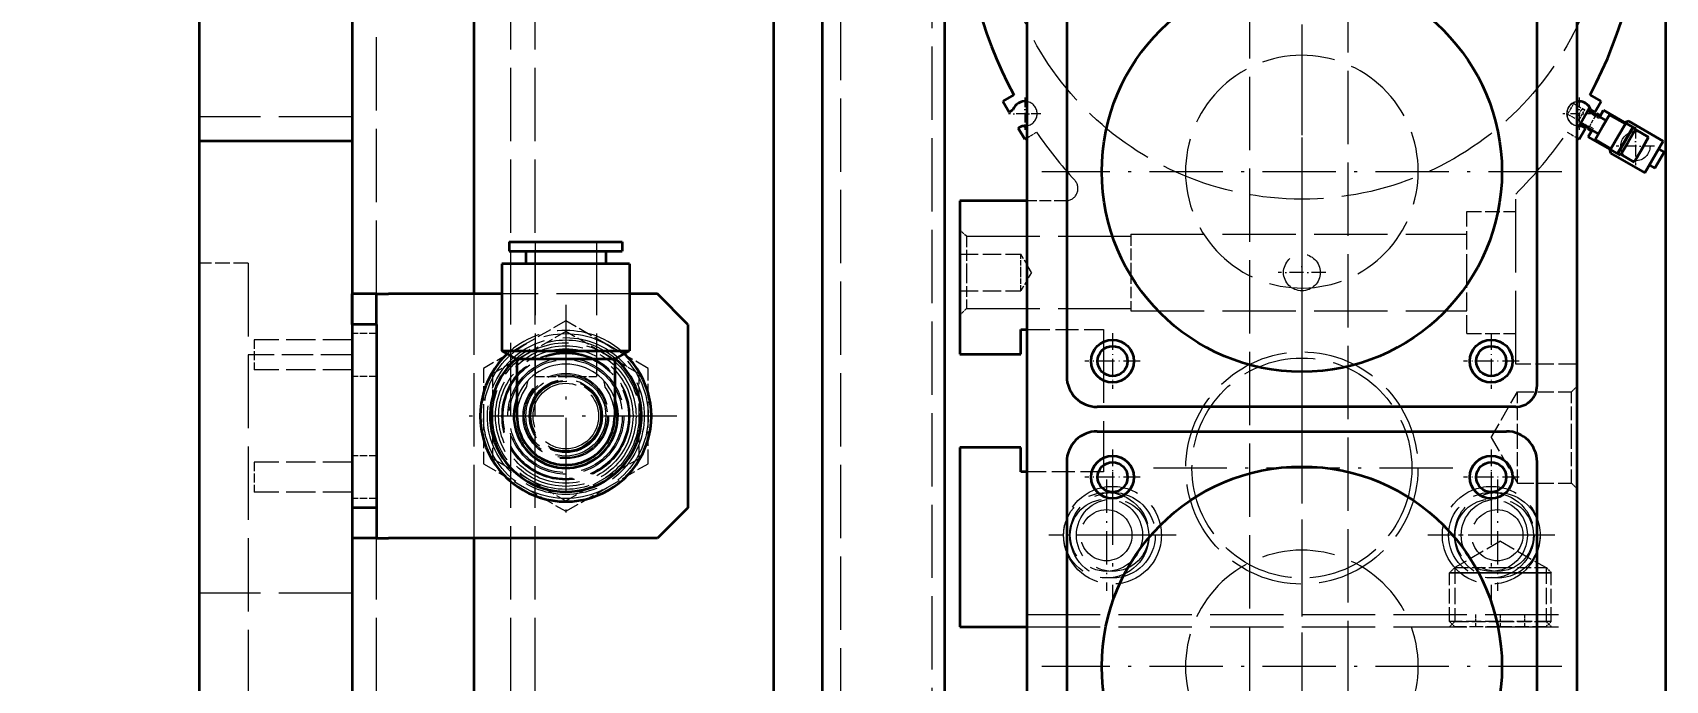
# Model space of a CAD drawing. Extents: x 0 to 18500, y -51 to 3802.
# Drawn here: x 1133.3 to 1400.6, y 2867.2 to 2973.2 of the extents above; entities that cross this region are included whole.
import ezdxf

# ---------------------------------------------------------------- set-up
doc = ezdxf.new("R2010")
doc.units = 0
doc.header["$MEASUREMENT"] = 0
for name, pattern in [('CENTER-HOKUTO', [23, 20, -1, 1, -1]), ('DASHDOT', [18.5, 12, -3, 0.5, -3]), ('DASHED', [15, 12, -3]), ('HIDDEN-HOKUTO', [3.8, 2.5, -1.3])]:
    doc.linetypes.add(name, pattern=pattern)
doc.layers.get('0').update_dxf_attribs({"linetype": 'CONTINUOUS'})
doc.layers.get('DEFPOINTS').update_dxf_attribs({"linetype": 'CONTINUOUS'})
for name, color, linetype in [('AM_7', 2, 'CENTER-HOKUTO'), ('AM_HID', 1, 'HIDDEN-HOKUTO'), ('WORD_DIM', 253, 'CONTINUOUS')]:
    doc.layers.add(name, color=color, linetype=linetype)
doc.styles.get("Standard").update_dxf_attribs({"font": 'romans.shx', "bigfont": 'bigfont.shx'})
doc.dimstyles.new('1-8', dxfattribs={"dimscale": 8, "dimtxt": 3.5, "dimasz": 3, "dimexe": 1, "dimexo": 0, "dimgap": 1, "dimtad": 3, "dimdsep": 46, "dimtxsty": 'Standard', "dimblk1": 'OPEN', "dimblk2": 'OPEN', "dimsah": 1, "dimcen": 0, "dimclrd": 256, "dimclre": 256, "dimclrt": 3, "dimadec": 0, "dimazin": 0, "dimtfac": 1, "dimtmove": 0, "dimatfit": 3, "dimldrblk": 'OPEN', "dimfxl": 0, "dimtolj": 1, "dimtzin": 0, "dimarcsym": 0})

# ---------------------------------------------------------------- blocks, each defined once
blk = doc.blocks.new('_OPEN')
at = {"color": 0}
for p, q in [((-1, 0.167), (0, 0)), ((-1, -0.167), (0, 0)), ((0, 0), (-1, 0))]:
    blk.add_line(p, q, dxfattribs=at)
blk = doc.blocks.new('*D1560')
at = {"layer": 'DEFPOINTS', "color": 0, "linetype": 'Continuous'}
for p in [(1359.89, 3445), (800.9, 2345.46), (1236.62, 2345.46)]:
    blk.add_point(p, dxfattribs=at)
at = {"layer": 'WORD_DIM', "linetype": 'Continuous', "lineweight": -2}
for p, q in [((1359.89, 3445), (792.9, 3445)), ((800.9, 3421), (800.9, 2369.46)), ((1236.62, 2345.46), (792.9, 2345.46))]:
    blk.add_line(p, q, dxfattribs=at)
at = {"layer": 'WORD_DIM', "linetype": 'Continuous', "lineweight": -2, "xscale": 24, "yscale": 24, "zscale": 24}
for p, rotation in [((800.9, 3445), 90), ((800.9, 2345.46), 270)]:
    blk.add_blockref('_OPEN', p, dxfattribs=dict(at, rotation=rotation))
at = {"layer": 'WORD_DIM', "color": 3, "linetype": 'Continuous', "insert": (778.9, 2895.23), "char_height": 28, "attachment_point": 5, "rotation": 90}
blk.add_mtext('\\A1;1100', dxfattribs=at)

msp = doc.modelspace()

# ---------------------------------------------------------------- linework, layer by layer
at = {"color": 7, "lineweight": 35}
for p, q in [((1185.62513, 3245.49179), (1185.62476, 2930.49191)), ((1205.62476, 2930.49179), (1205.62513, 3245.49167)), ((1282.625, 3165.49167), (1282.62427, 2583.49167)), ((1254.62488, 3150.49167), (1254.6239, 2397.99423)), ((1262.6239, 2397.99423), (1262.62488, 3150.49167)), ((1296.12439, 2595.99167), (1296.125, 3142.99167)), ((1386.125, 3142.99155), (1386.12439, 2595.99155)), ((1400.62549, 3111.99142), (1400.62488, 2628.99142)), ((1160.62451, 3035.49179), (1160.62415, 2955.49179)), ((1185.62451, 3035.49179), (1185.62415, 2955.49179)), ((1302.62488, 2983.99155), (1302.62476, 2916.99155)), ((1379.62476, 2915.49155), (1379.62488, 2983.99155)), ((1160.62415, 2955.49179), (1160.62403, 2785.49179)), ((1185.62415, 2955.49179), (1160.62415, 2955.49179)), ((1185.62415, 2955.49179), (1185.62403, 2785.49179)), ((1285.125, 2945.74167), (1285.125, 2920.64157)), ((1185.62427, 2925.49179), (1185.62427, 2895.49179)), ((1189.62427, 2925.49179), (1189.62427, 2895.49179)), ((1240.62439, 2925.49167), (1240.62439, 2895.49167)), ((1376.12476, 2911.99155), (1307.62476, 2911.99155)), ((1307.62476, 2907.99155), (1374.62476, 2907.99155)), ((1285.125, 2905.34164), (1285.12488, 2875.99167)), ((1302.62476, 2902.99155), (1302.62464, 2835.99155)), ((1379.62464, 2834.49155), (1379.62476, 2902.99155)), ((1185.62464, 2890.49191), (1185.62403, 2380.49173)), ((1235.62427, 2890.49167), (1191.62427, 2890.49179)), ((1205.62464, 2845.49167), (1205.62464, 2890.49179))]:
    msp.add_line(p, q, dxfattribs=at)
at = {"color": 7, "lineweight": 35, "ltscale": 0.052048}
for p, q in [((1293.94568, 2963.09262), (1292.1427, 2962.05161)), ((1390.10742, 2962.05148), (1388.30445, 2963.0925))]:
    msp.add_line(p, q, dxfattribs=at)
at = {"color": 7, "lineweight": 35, "ltscale": 0.052498}
for p, q in [((1292.1427, 2962.05161), (1293.19263, 2960.233)), ((1389.0575, 2960.23288), (1390.10742, 2962.05148))]:
    msp.add_line(p, q, dxfattribs=at)
at = {"color": 7, "lineweight": 35, "ltscale": 0.018295}
for p, q in [((1293.19263, 2960.233), (1293.82642, 2960.59885)), ((1388.42371, 2960.59872), (1389.0575, 2960.23288))]:
    msp.add_line(p, q, dxfattribs=at)
at = {"color": 7, "lineweight": 35, "ltscale": 0.086603}
msp.add_line((1386.49512, 2957.98154), (1388.22718, 2960.98154), dxfattribs=at)
at = {"color": 7, "lineweight": 35, "ltscale": 0.037501}
msp.add_line((1389.28516, 2959.81406), (1387.98609, 2960.56406), dxfattribs=at)
at = {"color": 7, "lineweight": 35, "ltscale": 0.085}
for p, q in [((1390.93054, 2958.86398), (1387.98609, 2960.56406)), ((1389.68054, 2956.69894), (1386.73609, 2958.39902))]:
    msp.add_line(p, q, dxfattribs=at)
at = {"color": 7, "lineweight": 35, "ltscale": 0.005}
msp.add_line((1389.38513, 2959.98727), (1389.28516, 2959.81406), dxfattribs=at)
at = {"color": 7, "lineweight": 35, "ltscale": 0.017501}
for p, q in [((1389.38513, 2959.98727), (1389.99134, 2959.63718)), ((1387.93518, 2957.4758), (1388.54138, 2957.1257))]:
    msp.add_line(p, q, dxfattribs=at)
at = {"color": 7, "lineweight": 35, "ltscale": 0.031252}
msp.add_line((1389.89136, 2959.46396), (1390.51636, 2960.5466), dxfattribs=at)
at = {"color": 7, "lineweight": 35, "ltscale": 0.058751}
for p, q in [((1390.30554, 2957.78146), (1391.48059, 2959.81662)), ((1391.72864, 2954.24631), (1392.90369, 2956.28146)), ((1395.53919, 2952.04636), (1396.71424, 2954.08151))]:
    msp.add_line(p, q, dxfattribs=at)
at = {"color": 7, "lineweight": 35, "ltscale": 0.137502}
msp.add_line((1395.27954, 2957.79648), (1390.51636, 2960.5466), dxfattribs=at)
at = {"color": 7, "lineweight": 35, "ltscale": 0.074999}
for p, q in [((1394.07862, 2958.31662), (1391.48059, 2959.81662)), ((1391.72864, 2954.24631), (1389.13062, 2955.74631)), ((1398.90869, 2951.08249), (1400.40869, 2953.68051))]:
    msp.add_line(p, q, dxfattribs=at)
at = {"color": 7, "lineweight": 35, "ltscale": 0.018359}
for p, q in [((1295.32862, 2958.00204), (1294.69263, 2957.63486)), ((1387.5575, 2957.63474), (1386.92151, 2958.00192))]:
    msp.add_line(p, q, dxfattribs=at)
at = {"color": 7, "lineweight": 35, "ltscale": 0.0525}
for p, q in [((1294.69263, 2957.63486), (1295.74268, 2955.81625)), ((1386.50745, 2955.81613), (1387.5575, 2957.63474))]:
    msp.add_line(p, q, dxfattribs=at)
at = {"color": 7, "lineweight": 35, "ltscale": 0.037502}
msp.add_line((1388.03516, 2957.6489), (1386.73609, 2958.39902), dxfattribs=at)
at = {"color": 7, "lineweight": 35, "ltscale": 0.004997}
msp.add_line((1388.03516, 2957.6489), (1387.93518, 2957.4758), dxfattribs=at)
at = {"color": 7, "lineweight": 35, "ltscale": 0.03125}
msp.add_line((1388.01636, 2956.2164), (1388.64136, 2957.29892), dxfattribs=at)
at = {"color": 7, "lineweight": 35, "ltscale": 0.137501}
msp.add_line((1392.77954, 2953.4664), (1388.01636, 2956.2164), dxfattribs=at)
at = {"color": 7, "lineweight": 35, "ltscale": 0.058749}
for p, q in [((1389.13062, 2955.74631), (1390.30554, 2957.78146)), ((1394.07862, 2958.31662), (1392.90369, 2956.28146)), ((1396.71424, 2954.08151), (1397.88916, 2956.11667))]:
    msp.add_line(p, q, dxfattribs=at)
at = {"color": 7, "lineweight": 35, "ltscale": 0.124999}
msp.add_line((1392.77954, 2953.4664), (1395.27954, 2957.79648), dxfattribs=at)
at = {"color": 7, "lineweight": 35, "ltscale": 0.017678}
msp.add_line((1394.66346, 2958.72958), (1393.98047, 2958.54648), dxfattribs=at)
at = {"color": 7, "lineweight": 35, "ltscale": 0.062499}
for p, q in [((1394.11609, 2955.58151), (1395.36609, 2957.74655)), ((1397.88916, 2956.11667), (1395.72412, 2957.36667)), ((1395.53919, 2952.04636), (1393.37415, 2953.29636))]:
    msp.add_line(p, q, dxfattribs=at)
at = {"color": 7, "lineweight": 35, "ltscale": 0.062501}
msp.add_line((1395.7992, 2957.49655), (1394.54908, 2955.33151), dxfattribs=at)
at = {"color": 7, "lineweight": 35, "ltscale": 0.002498}
for p, q in [((1394.74109, 2956.66403), (1394.65454, 2956.71396)), ((1393.49109, 2954.49899), (1393.40454, 2954.54892))]:
    msp.add_line(p, q, dxfattribs=at)
at = {"color": 7, "lineweight": 35, "ltscale": 0.1625}
for p, q in [((1400.29261, 2955.47958), (1394.66346, 2958.72958)), ((1391.66346, 2953.53342), (1397.29261, 2950.28342))]:
    msp.add_line(p, q, dxfattribs=at)
at = {"color": 7, "lineweight": 35, "ltscale": 0.012502}
msp.add_line((1395.7992, 2957.49655), (1395.36609, 2957.74655), dxfattribs=at)
at = {"color": 7, "lineweight": 35, "ltscale": 0.011034}
msp.add_line((1295.74268, 2955.81625), (1296.12488, 2956.03696), dxfattribs=at)
at = {"color": 7, "lineweight": 35, "ltscale": 0.011043}
msp.add_line((1386.12488, 2956.03696), (1386.50745, 2955.81613), dxfattribs=at)
at = {"color": 7, "lineweight": 35, "ltscale": 0.017677}
msp.add_line((1391.48047, 2954.2164), (1391.66346, 2953.53342), dxfattribs=at)
at = {"color": 7, "lineweight": 35, "ltscale": 0.062502}
for p, q in [((1392.86609, 2953.41635), (1394.11609, 2955.58151)), ((1393.29908, 2953.16635), (1394.54908, 2955.33151))]:
    msp.add_line(p, q, dxfattribs=at)
at = {"color": 7, "lineweight": 35, "ltscale": 0.15}
msp.add_line((1397.29261, 2950.28342), (1400.29261, 2955.47958), dxfattribs=at)
at = {"color": 7, "lineweight": 35, "ltscale": 0.024999}
msp.add_line((1399.54273, 2954.18051), (1400.40869, 2953.68051), dxfattribs=at)
at = {"color": 7, "lineweight": 35, "ltscale": 0.012499}
msp.add_line((1393.29908, 2953.16635), (1392.86609, 2953.41635), dxfattribs=at)
at = {"color": 7, "lineweight": 35, "ltscale": 0.025001}
msp.add_line((1398.04261, 2951.58249), (1398.90869, 2951.08249), dxfattribs=at)
at = {"color": 7, "lineweight": 35, "ltscale": 0.274994}
msp.add_line((1296.12476, 2945.74155), (1285.125, 2945.74167), dxfattribs=at)
at = {"color": 7, "lineweight": 35, "ltscale": 0.23125}
for p, q in [((1211.37415, 2938.99179), (1220.62415, 2938.99179)), ((1211.37415, 2937.49179), (1220.62415, 2937.49179)), ((1220.62415, 2938.99179), (1229.87415, 2938.99179)), ((1220.62415, 2937.49179), (1229.87415, 2937.49179))]:
    msp.add_line(p, q, dxfattribs=at)
at = {"color": 7, "lineweight": 35, "ltscale": 0.0375}
for p, q in [((1211.37415, 2938.99179), (1211.37415, 2937.49179)), ((1229.87415, 2938.99179), (1229.87415, 2937.49179))]:
    msp.add_line(p, q, dxfattribs=at)
at = {"color": 7, "lineweight": 35, "ltscale": 0.052502}
for p, q in [((1214.07422, 2937.49179), (1214.07422, 2935.39169)), ((1227.1742, 2937.49179), (1227.1742, 2935.39169))]:
    msp.add_line(p, q, dxfattribs=at)
at = {"color": 7, "lineweight": 35, "ltscale": 0.261249}
for p, q in [((1220.62415, 2935.39169), (1210.1742, 2935.39182)), ((1210.1742, 2921.19174), (1220.62415, 2921.19174))]:
    msp.add_line(p, q, dxfattribs=at)
at = {"color": 7, "lineweight": 35, "ltscale": 0.355002}
msp.add_line((1210.1742, 2935.39182), (1210.1742, 2921.19174), dxfattribs=at)
at = {"color": 7, "lineweight": 35, "ltscale": 0.261252}
for p, q in [((1231.07422, 2935.39169), (1220.62415, 2935.39169)), ((1220.62415, 2921.19174), (1231.07422, 2921.19174))]:
    msp.add_line(p, q, dxfattribs=at)
at = {"color": 7, "lineweight": 35, "ltscale": 0.354999}
msp.add_line((1231.07422, 2935.39169), (1231.07422, 2921.19174), dxfattribs=at)
at = {"color": 7, "lineweight": 35, "ltscale": 0.1}
for p, q in [((1189.62427, 2930.49179), (1185.62427, 2930.49179)), ((1189.62427, 2925.49179), (1185.62427, 2925.49179)), ((1295.125, 2920.64157), (1295.125, 2924.64157)), ((1295.125, 2901.34164), (1295.125, 2905.34164)), ((1189.62427, 2895.49179), (1185.62427, 2895.49179)), ((1189.62427, 2890.49179), (1185.62427, 2890.49179))]:
    msp.add_line(p, q, dxfattribs=at)
at = {"color": 7, "lineweight": 35, "ltscale": 0.125}
for p, q in [((1185.62427, 2925.49179), (1185.62427, 2930.49179)), ((1189.62427, 2925.49179), (1189.62427, 2930.49179)), ((1185.62427, 2895.49179), (1185.62427, 2890.49179)), ((1189.62427, 2895.49179), (1189.62427, 2890.49179))]:
    msp.add_line(p, q, dxfattribs=at)
at = {"color": 7, "lineweight": 35, "ltscale": 0.05}
for p, q in [((1189.62439, 2930.49179), (1191.62439, 2930.49179)), ((1189.62427, 2890.49179), (1191.62427, 2890.49179))]:
    msp.add_line(p, q, dxfattribs=at)
at = {"color": 7, "lineweight": 35, "ltscale": 0.463745}
msp.add_line((1210.1742, 2930.49179), (1191.62439, 2930.49179), dxfattribs=at)
at = {"color": 7, "lineweight": 35, "ltscale": 0.113757}
msp.add_line((1235.62439, 2930.49167), (1231.0741, 2930.49167), dxfattribs=at)
at = {"color": 7, "lineweight": 35, "ltscale": 0.176777}
msp.add_line((1240.62439, 2925.49167), (1235.62439, 2930.49167), dxfattribs=at)
at = {"color": 7, "lineweight": 35, "ltscale": 0.024997}
msp.add_line((1295.125, 2924.64157), (1296.12488, 2924.64157), dxfattribs=at)
at = {"color": 7, "lineweight": 35, "ltscale": 0.070668}
msp.add_line((1212.62415, 2919.78171), (1210.1742, 2921.19174), dxfattribs=at)
at = {"color": 7, "lineweight": 35, "ltscale": 0.2}
for p, q in [((1220.62415, 2919.78171), (1212.62415, 2919.78171)), ((1228.62415, 2919.78171), (1220.62415, 2919.78171))]:
    msp.add_line(p, q, dxfattribs=at)
at = {"color": 7, "lineweight": 35, "ltscale": 0.232248}
for p, q in [((1212.62415, 2919.78171), (1212.62415, 2910.49179)), ((1228.62415, 2919.78171), (1228.62415, 2910.49179))]:
    msp.add_line(p, q, dxfattribs=at)
at = {"color": 7, "lineweight": 35, "ltscale": 0.070671}
msp.add_line((1228.62415, 2919.78171), (1231.07422, 2921.19174), dxfattribs=at)
at = {"color": 7, "lineweight": 35, "ltscale": 0.25}
for p, q in [((1285.125, 2920.64157), (1295.125, 2920.64157)), ((1295.125, 2905.34164), (1285.125, 2905.34164))]:
    msp.add_line(p, q, dxfattribs=at)
at = {"color": 7, "lineweight": 35, "ltscale": 0.024991}
msp.add_line((1296.12464, 2901.34164), (1295.125, 2901.34164), dxfattribs=at)
at = {"color": 7, "lineweight": 35, "ltscale": 0.176779}
msp.add_line((1240.62439, 2895.49167), (1235.62427, 2890.49167), dxfattribs=at)
at = {"color": 7, "lineweight": 35, "ltscale": 0.274997}
msp.add_line((1285.12488, 2875.99167), (1296.12476, 2875.99155), dxfattribs=at)
at = {"color": 7, "lineweight": 35}
for centre, radius in [((1341.12476, 2950.49155), 32.75), ((1310.12476, 2919.49155), 3.5), ((1310.12476, 2919.49155), 2.4585), ((1372.12476, 2919.49155), 3.5), ((1372.12476, 2919.49155), 2.4585), ((1310.12476, 2900.49155), 3.5), ((1310.12476, 2900.49155), 2.4585), ((1372.12476, 2900.49155), 3.5), ((1372.12476, 2900.49155), 2.4585), ((1341.12464, 2869.49155), 32.75)]:
    msp.add_circle(centre, radius, dxfattribs=at)
for centre, radius, start, end in [((1354.82508, 2995.99155), 69.2, 151.6132744, 208.3865754), ((1327.42505, 2995.99155), 69.2, 331.6132796, 28.3865787), ((1295.75501, 2959.98166), 2.025, 79.4765661, 162.2529059), ((1386.49512, 2959.98154), 2, 29.9999291, 100.6711212), ((1386.495, 2959.98154), 2.025, 17.7469557, 100.5325708), ((1295.75501, 2959.98166), 2.025, 257.8420559, 280.5191104), ((1386.495, 2959.98154), 2.025, 259.4631056, 282.1578025), ((1386.49512, 2959.98154), 2, 259.33297, 269.9999292), ((1220.62427, 2910.49179), 14, 133.2154358, 46.7849073), ((1220.62427, 2910.49179), 12.4, 130.9603396, 49.0399796), ((1307.62476, 2916.99155), 5, 179.999923, 269.9999292), ((1376.12476, 2915.49155), 3.5, 269.9999292, 359.9999296), ((1220.62415, 2910.49179), 8.5, 160.2503354, 19.7501733), ((1220.62415, 2910.49179), 8, 179.999923, 359.9999296), ((1307.62476, 2902.99155), 5, 89.9999274, 179.999923), ((1374.62476, 2902.99155), 5, 359.9999296, 89.9999274)]:
    msp.add_arc(centre, radius, start, end, dxfattribs=at)
at = {"layer": 'AM_7', "color": 2, "linetype": 'DASHDOT', "lineweight": 13}
for p, q in [((1341.12513, 3060.99155), (1341.12513, 2930.99155)), ((1341.12476, 2993.06662), (1341.12476, 2907.9166)), ((1383.69971, 2950.49155), (1298.54969, 2950.49155)), ((1220.62427, 2928.69174), (1220.62427, 2892.29172)), ((1341.12525, 2926.6915), (1341.12525, 2877.29147)), ((1341.12464, 2912.06662), (1341.12464, 2826.9166)), ((1238.82422, 2910.49179), (1202.42432, 2910.49179)), ((1310.12525, 2901.39157), (1310.12525, 2880.59152)), ((1365.8252, 2901.99155), (1316.42517, 2901.99155)), ((1372.12513, 2901.39145), (1372.12513, 2880.59152)), ((1320.52515, 2890.99155), (1299.72522, 2890.99155)), ((1382.52515, 2890.99155), (1361.72522, 2890.99155)), ((1383.69959, 2869.49155), (1298.54969, 2869.49155))]:
    msp.add_line(p, q, dxfattribs=at)
at = {"layer": 'AM_7', "color": 2, "linetype": 'DASHDOT', "lineweight": 13, "ltscale": 0.131625}
for p, q in [((1295.75501, 2962.61411), (1295.75501, 2957.34909)), ((1386.495, 2962.61398), (1386.495, 2957.34897)), ((1298.38758, 2959.98166), (1293.12256, 2959.98166)), ((1389.12757, 2959.98154), (1383.86255, 2959.98154))]:
    msp.add_line(p, q, dxfattribs=at)
at = {"layer": 'AM_7', "color": 2, "linetype": 'DASHDOT', "lineweight": 13, "ltscale": 0.156}
for p, q in [((1395.71839, 2957.77646), (1395.71839, 2951.53647)), ((1398.83826, 2954.65646), (1392.59827, 2954.65646))]:
    msp.add_line(p, q, dxfattribs=at)
at = {"layer": 'AM_7', "color": 2, "linetype": 'DASHDOT', "lineweight": 13, "ltscale": 0.195001}
for p, q in [((1341.12476, 2937.89157), (1341.12476, 2930.09152)), ((1345.02478, 2933.99155), (1337.22473, 2933.99155))]:
    msp.add_line(p, q, dxfattribs=at)
at = {"layer": 'AM_7', "color": 2, "linetype": 'DASHDOT', "lineweight": 13, "ltscale": 0.227499}
for p, q in [((1310.12476, 2924.0416), (1310.12476, 2914.94162)), ((1372.12476, 2924.04147), (1372.12476, 2914.9415)), ((1314.67469, 2919.49155), (1305.57471, 2919.49155)), ((1376.67469, 2919.49155), (1367.57471, 2919.49155)), ((1310.12476, 2905.0416), (1310.12476, 2895.94162)), ((1372.12476, 2905.04147), (1372.12476, 2895.9415)), ((1314.67469, 2900.49155), (1305.57471, 2900.49155)), ((1376.67469, 2900.49155), (1367.57471, 2900.49155))]:
    msp.add_line(p, q, dxfattribs=at)
at = {"layer": 'AM_7', "color": 2, "linetype": 'DASHDOT', "lineweight": 13, "ltscale": 0.455002}
for p, q in [((1309.12488, 2900.09164), (1309.12488, 2881.89157)), ((1373.12488, 2900.09152), (1373.12488, 2881.89145))]:
    msp.add_line(p, q, dxfattribs=at)
at = {"layer": 'AM_7', "color": 2, "linetype": 'DASHDOT', "lineweight": 13, "ltscale": 0.454999}
for p, q in [((1318.22486, 2890.99155), (1300.02491, 2890.99155)), ((1382.22486, 2890.99155), (1364.02491, 2890.99155))]:
    msp.add_line(p, q, dxfattribs=at)
at = {"layer": 'AM_HID', "color": 1, "linetype": 'DASHED', "lineweight": 13}
for p, q in [((1189.62525, 2930.49203), (1189.62549, 3145.49167)), ((1211.62476, 2595.49167), (1211.62549, 3145.49167)), ((1215.62476, 2595.49167), (1215.62549, 3145.49167)), ((1265.625, 2605.49167), (1265.62561, 3135.49167)), ((1332.62488, 2623.99155), (1332.62549, 3116.99155)), ((1348.62549, 3116.99155), (1348.62488, 2623.99155)), ((1280.62488, 2628.99155), (1280.62549, 3111.99155)), ((1185.62439, 2959.49179), (1160.62439, 2959.49179)), ((1185.62451, 2959.49179), (1160.62451, 2959.49179)), ((1185.62464, 2959.49179), (1160.62464, 2959.49179)), ((1376.125, 2918.99155), (1376.125, 2946.82907)), ((1313.125, 2940.24155), (1368.125, 2940.24155)), ((1313.12513, 2940.24155), (1368.12513, 2940.24155)), ((1215.62415, 2938.99179), (1215.62415, 2916.99179)), ((1225.62415, 2938.99179), (1225.62415, 2916.99179)), ((1286.20752, 2939.90915), (1313.125, 2939.90903)), ((1286.20764, 2939.90915), (1313.12513, 2939.90903)), ((1168.62464, 2935.49179), (1168.62439, 2805.49179)), ((1205.62464, 2890.49179), (1205.62476, 2930.49179)), ((1231.0741, 2930.49167), (1210.1742, 2930.49179)), ((1286.20752, 2928.07407), (1313.125, 2928.07407)), ((1286.20764, 2928.07407), (1313.12513, 2928.07407)), ((1313.125, 2927.74155), (1368.125, 2927.74155)), ((1313.12513, 2927.74155), (1368.12513, 2927.74155)), ((1308.625, 2924.64157), (1308.625, 2901.34152)), ((1189.62476, 2595.49167), (1189.62513, 2890.49203)), ((1185.62427, 2881.49179), (1160.62427, 2881.49179)), ((1296.12476, 2875.99155), (1386.12488, 2875.99155)), ((1296.12488, 2877.99155), (1386.12488, 2877.99155))]:
    msp.add_line(p, q, dxfattribs=at)
at = {"layer": 'AM_HID', "color": 1, "linetype": 'DASHED', "lineweight": 13, "ltscale": 0.030001}
msp.add_line((1385.70948, 2961.82077), (1385.1095, 2960.78146), dxfattribs=at)
at = {"layer": 'AM_HID', "color": 1, "linetype": 'DASHED', "lineweight": 13, "ltscale": 0.055801}
msp.add_line((1385.49512, 2961.71359), (1387.4281, 2960.5975), dxfattribs=at)
at = {"layer": 'AM_HID', "color": 1, "linetype": 'DASHED', "lineweight": 13, "ltscale": 0.001248}
msp.add_line((1385.7345, 2961.86398), (1385.70948, 2961.82077), dxfattribs=at)
at = {"layer": 'AM_HID', "color": 1, "linetype": 'DASHED', "lineweight": 13, "ltscale": 0.000966772}
msp.add_line((1385.76795, 2961.84457), (1385.7345, 2961.86398), dxfattribs=at)
at = {"layer": 'AM_HID', "color": 1, "linetype": 'DASHED', "lineweight": 13, "ltscale": 0.00125}
msp.add_line((1384.5094, 2959.74228), (1384.4845, 2959.69894), dxfattribs=at)
at = {"layer": 'AM_HID', "color": 1, "linetype": 'DASHED', "lineweight": 13, "ltscale": 0.000965244}
msp.add_line((1384.51795, 2959.67966), (1384.4845, 2959.69894), dxfattribs=at)
at = {"layer": 'AM_HID', "color": 1, "linetype": 'DASHED', "lineweight": 13, "ltscale": 0.0558}
msp.add_line((1384.49512, 2959.98141), (1386.4281, 2958.86545), dxfattribs=at)
at = {"layer": 'AM_HID', "color": 1, "linetype": 'DASHED', "lineweight": 13, "ltscale": 0.03}
msp.add_line((1385.1095, 2960.78146), (1384.5094, 2959.74228), dxfattribs=at)
at = {"layer": 'AM_HID', "color": 1, "linetype": 'DASHED', "lineweight": 13, "ltscale": 0.012471}
for p, q in [((1386.49512, 2959.98154), (1386.24573, 2959.54953)), ((1386.74451, 2960.41354), (1386.49512, 2959.98154))]:
    msp.add_line(p, q, dxfattribs=at)
at = {"layer": 'AM_HID', "color": 1, "linetype": 'DASHED', "lineweight": 13, "ltscale": 0.025001}
msp.add_line((1386.4281, 2958.86545), (1386.9281, 2959.73154), dxfattribs=at)
at = {"layer": 'AM_HID', "color": 1, "linetype": 'DASHED', "lineweight": 13, "ltscale": 0.024999}
msp.add_line((1386.9281, 2959.73154), (1387.4281, 2960.5975), dxfattribs=at)
at = {"layer": 'AM_HID', "color": 1, "linetype": 'DASHED', "lineweight": 13, "ltscale": 0.037501}
for p, q in [((1387.86109, 2960.3475), (1389.16016, 2959.5975)), ((1386.86109, 2958.61545), (1388.16016, 2957.86545))]:
    msp.add_line(p, q, dxfattribs=at)
at = {"layer": 'AM_HID', "color": 1, "linetype": 'DASHED', "lineweight": 13, "ltscale": 0.047498}
msp.add_line((1389.13513, 2959.55417), (1388.18518, 2957.90878), dxfattribs=at)
at = {"layer": 'AM_HID', "color": 1, "linetype": 'DASHED', "lineweight": 13, "ltscale": 0.007502}
for p, q in [((1389.28516, 2959.81406), (1389.13513, 2959.55417)), ((1388.18518, 2957.90878), (1388.03516, 2957.6489)), ((1388.64136, 2957.29892), (1388.79138, 2957.55881))]:
    msp.add_line(p, q, dxfattribs=at)
at = {"layer": 'AM_HID', "color": 1, "linetype": 'DASHED', "lineweight": 13, "ltscale": 0.017499}
for p, q in [((1389.13513, 2959.55417), (1389.74134, 2959.20419)), ((1388.18518, 2957.90878), (1388.79138, 2957.55881))]:
    msp.add_line(p, q, dxfattribs=at)
at = {"layer": 'AM_HID', "color": 1, "linetype": 'DASHED', "lineweight": 13, "ltscale": 0.007499}
msp.add_line((1389.74134, 2959.20419), (1389.89136, 2959.46396), dxfattribs=at)
at = {"layer": 'AM_HID', "color": 1, "linetype": 'DASHED', "lineweight": 13, "ltscale": 0.045317}
msp.add_line((1296.12488, 2956.03696), (1297.69471, 2956.94333), dxfattribs=at)
at = {"layer": 'AM_HID', "color": 1, "linetype": 'DASHED', "lineweight": 13, "ltscale": 0.045311}
msp.add_line((1384.5553, 2956.94321), (1386.12488, 2956.03696), dxfattribs=at)
at = {"layer": 'AM_HID', "color": 1, "linetype": 'DASHED', "lineweight": 13, "ltscale": 0.158554}
msp.add_line((1302.46692, 2945.74155), (1296.12476, 2945.74155), dxfattribs=at)
at = {"layer": 'AM_HID', "color": 1, "linetype": 'DASHED', "lineweight": 13, "ltscale": 0.25}
for p, q in [((1368.125, 2933.99155), (1368.125, 2943.99155)), ((1285.12513, 2936.99155), (1295.12513, 2936.99155)), ((1368.125, 2923.99155), (1368.125, 2933.99155)), ((1285.12513, 2930.99155), (1295.12513, 2930.99155)), ((1386.125, 2918.99155), (1376.125, 2918.99155))]:
    msp.add_line(p, q, dxfattribs=at)
at = {"layer": 'AM_HID', "color": 1, "linetype": 'DASHED', "lineweight": 13, "ltscale": 0.2}
for p, q in [((1368.125, 2943.99155), (1376.125, 2943.99155)), ((1368.12513, 2943.99155), (1376.12513, 2943.99155)), ((1168.62464, 2935.49179), (1160.62464, 2935.49179)), ((1368.125, 2923.99155), (1376.125, 2923.99155)), ((1368.12513, 2923.99155), (1376.12513, 2923.99155)), ((1220.62415, 2919.78171), (1212.62415, 2919.78171)), ((1228.62415, 2919.78171), (1220.62415, 2919.78171))]:
    msp.add_line(p, q, dxfattribs=at)
at = {"layer": 'AM_HID', "color": 1, "linetype": 'DASHED', "lineweight": 13, "ltscale": 0.038273}
for p, q in [((1286.20752, 2939.90915), (1285.125, 2940.99167)), ((1286.20764, 2928.07407), (1285.12513, 2926.99155))]:
    msp.add_line(p, q, dxfattribs=at)
at = {"layer": 'AM_HID', "color": 1, "linetype": 'DASHED', "lineweight": 13, "ltscale": 0.038271}
for p, q in [((1286.20764, 2939.90915), (1285.12513, 2940.99155)), ((1286.20752, 2928.07407), (1285.125, 2926.99167))]:
    msp.add_line(p, q, dxfattribs=at)
at = {"layer": 'AM_HID', "color": 1, "linetype": 'DASHED', "lineweight": 13, "ltscale": 0.15625}
for p, q in [((1313.125, 2940.24155), (1313.125, 2933.99155)), ((1313.125, 2933.99155), (1313.125, 2927.74155))]:
    msp.add_line(p, q, dxfattribs=at)
at = {"layer": 'AM_HID', "color": 1, "linetype": 'DASHED', "lineweight": 13, "ltscale": 0.14794}
for p, q in [((1286.20752, 2939.90915), (1286.20752, 2933.99155)), ((1286.20764, 2939.90915), (1286.20764, 2933.99155)), ((1286.20752, 2933.99167), (1286.20752, 2928.07407))]:
    msp.add_line(p, q, dxfattribs=at)
at = {"layer": 'AM_HID', "color": 1, "linetype": 'DASHED', "lineweight": 13, "ltscale": 0.075}
for p, q in [((1295.12513, 2933.99155), (1295.12513, 2936.99155)), ((1295.12513, 2930.99155), (1295.12513, 2933.99155))]:
    msp.add_line(p, q, dxfattribs=at)
at = {"layer": 'AM_HID', "color": 1, "linetype": 'DASHED', "lineweight": 13, "ltscale": 0.086603}
for q in [(1295.12513, 2936.99155), (1295.12513, 2930.99155)]:
    msp.add_line((1296.85718, 2933.99155), q, dxfattribs=at)
at = {"layer": 'AM_HID', "color": 1, "linetype": 'DASHED', "lineweight": 13, "ltscale": 0.147937}
msp.add_line((1286.20764, 2933.99155), (1286.20764, 2928.07407), dxfattribs=at)
at = {"layer": 'AM_HID', "color": 1, "linetype": 'DASHED', "lineweight": 13, "ltscale": 0.194855}
for p, q in [((1220.62439, 2926.08017), (1213.87439, 2922.18307)), ((1227.37439, 2922.18307), (1220.62439, 2926.08017)), ((1213.87439, 2922.18307), (1207.12439, 2918.28598)), ((1234.12439, 2918.28598), (1227.37439, 2922.18307)), ((1207.12439, 2918.28598), (1207.12439, 2910.49179)), ((1234.12439, 2902.69748), (1234.12439, 2910.49167)), ((1207.12439, 2902.69748), (1213.87439, 2898.80038)), ((1227.37439, 2898.80038), (1234.12439, 2902.69748)), ((1213.87439, 2898.80038), (1220.62439, 2894.90329)), ((1220.62439, 2894.90329), (1227.37439, 2898.80038))]:
    msp.add_line(p, q, dxfattribs=at)
at = {"layer": 'AM_HID', "color": 1, "linetype": 'DASHED', "lineweight": 13, "ltscale": 0.173208}
msp.add_line((1220.62439, 2924.34811), (1214.62427, 2920.884), dxfattribs=at)
at = {"layer": 'AM_HID', "color": 1, "linetype": 'DASHED', "lineweight": 13, "ltscale": 0.173203}
for p, q in [((1226.62427, 2920.884), (1220.62439, 2924.34811)), ((1232.62427, 2903.56357), (1232.62427, 2910.49167))]:
    msp.add_line(p, q, dxfattribs=at)
at = {"layer": 'AM_HID', "color": 1, "linetype": 'DASHED', "lineweight": 13, "ltscale": 0.312503}
msp.add_line((1296.12488, 2924.64157), (1308.625, 2924.64157), dxfattribs=at)
at = {"layer": 'AM_HID', "color": 1, "linetype": 'DASHED', "lineweight": 13, "ltscale": 0.4}
for p, q in [((1185.62427, 2922.95029), (1169.62427, 2922.95029)), ((1185.62427, 2918.03329), (1169.62427, 2918.03329)), ((1185.62427, 2902.95029), (1169.62427, 2902.95029)), ((1185.62427, 2898.03329), (1169.62427, 2898.03329))]:
    msp.add_line(p, q, dxfattribs=at)
at = {"layer": 'AM_HID', "color": 1, "linetype": 'DASHED', "lineweight": 13, "ltscale": 0.122925}
for p, q in [((1169.62427, 2922.95029), (1169.62427, 2918.03329)), ((1169.62427, 2902.95029), (1169.62427, 2898.03329))]:
    msp.add_line(p, q, dxfattribs=at)
at = {"layer": 'AM_HID', "color": 1, "linetype": 'DASHED', "lineweight": 13, "ltscale": 0.1}
for p, q in [((1189.62427, 2923.99179), (1185.62427, 2923.99179)), ((1189.62427, 2916.99179), (1185.62427, 2916.99179)), ((1189.62427, 2903.99179), (1185.62427, 2903.99179)), ((1189.62427, 2896.99179), (1185.62427, 2896.99179))]:
    msp.add_line(p, q, dxfattribs=at)
at = {"layer": 'AM_HID', "color": 1, "linetype": 'DASHED', "lineweight": 13, "ltscale": 0.425}
msp.add_line((1185.62451, 2920.49179), (1168.62451, 2920.49179), dxfattribs=at)
at = {"layer": 'AM_HID', "color": 1, "linetype": 'DASHED', "lineweight": 13, "ltscale": 0.173204}
msp.add_line((1214.62427, 2920.884), (1208.62427, 2917.42001), dxfattribs=at)
at = {"layer": 'AM_HID', "color": 1, "linetype": 'DASHED', "lineweight": 13, "ltscale": 0.261249}
msp.add_line((1210.1742, 2921.19174), (1220.62415, 2921.19174), dxfattribs=at)
at = {"layer": 'AM_HID', "color": 1, "linetype": 'DASHED', "lineweight": 13, "ltscale": 0.261252}
msp.add_line((1220.62415, 2921.19174), (1231.07422, 2921.19174), dxfattribs=at)
at = {"layer": 'AM_HID', "color": 1, "linetype": 'DASHED', "lineweight": 13, "ltscale": 0.173205}
for p, q in [((1232.62427, 2917.41989), (1226.62427, 2920.884)), ((1208.62427, 2903.56357), (1214.62427, 2900.09946)), ((1226.62427, 2900.09946), (1232.62427, 2903.56357)), ((1214.62427, 2900.09946), (1220.62427, 2896.63535)), ((1220.62427, 2896.63535), (1226.62427, 2900.09946))]:
    msp.add_line(p, q, dxfattribs=at)
at = {"layer": 'AM_HID', "color": 1, "linetype": 'DASHED', "lineweight": 13, "ltscale": 0.173206}
for p, q in [((1208.62427, 2917.42001), (1208.62427, 2910.49179)), ((1232.62427, 2910.49167), (1232.62427, 2917.41989)), ((1208.62427, 2910.49179), (1208.62427, 2903.56357))]:
    msp.add_line(p, q, dxfattribs=at)
at = {"layer": 'AM_HID', "color": 1, "linetype": 'DASHED', "lineweight": 13, "ltscale": 0.125}
for p, q in [((1215.62415, 2916.99179), (1220.62415, 2916.99179)), ((1220.62415, 2916.99179), (1225.62415, 2916.99179))]:
    msp.add_line(p, q, dxfattribs=at)
at = {"layer": 'AM_HID', "color": 1, "linetype": 'DASHED', "lineweight": 13, "ltscale": 0.194858}
for p, q in [((1234.12439, 2910.49167), (1234.12439, 2918.28598)), ((1207.12439, 2910.49179), (1207.12439, 2902.69748))]:
    msp.add_line(p, q, dxfattribs=at)
at = {"layer": 'AM_HID', "color": 1, "linetype": 'DASHED', "lineweight": 13, "ltscale": 0.215784}
for p, q in [((1372.10938, 2906.99155), (1376.42505, 2914.46652)), ((1372.1095, 2906.99155), (1376.42517, 2914.46652)), ((1373.625, 2890.00717), (1366.15003, 2885.6915)), ((1373.625, 2890.00717), (1381.09998, 2885.6915)), ((1373.62513, 2890.00717), (1381.1001, 2885.6915))]:
    msp.add_line(p, q, dxfattribs=at)
at = {"layer": 'AM_HID', "color": 1, "linetype": 'DASHED', "lineweight": 13, "ltscale": 0.186874}
for p, q in [((1376.42505, 2906.99155), (1376.42505, 2914.46652)), ((1376.42517, 2906.99155), (1376.42517, 2914.46652)), ((1385.26917, 2899.51645), (1385.26917, 2906.99142)), ((1366.15003, 2885.6915), (1373.625, 2885.6915)), ((1366.15003, 2885.6915), (1373.625, 2885.6915)), ((1373.625, 2885.6915), (1381.09998, 2885.6915)), ((1373.625, 2885.6915), (1381.09998, 2885.6915)), ((1366.15003, 2876.8475), (1373.625, 2876.8475)), ((1373.625, 2875.99155), (1366.15003, 2875.99155)), ((1373.625, 2876.8475), (1381.09998, 2876.8475)), ((1381.09998, 2875.99155), (1373.625, 2875.99155))]:
    msp.add_line(p, q, dxfattribs=at)
at = {"layer": 'AM_HID', "color": 1, "linetype": 'DASHED', "lineweight": 13, "ltscale": 0.2211}
for p, q in [((1376.42505, 2914.46652), (1385.26905, 2914.46652)), ((1376.42517, 2914.46652), (1385.26917, 2914.46652)), ((1376.42505, 2899.51645), (1385.26905, 2899.51645)), ((1376.42517, 2899.51645), (1385.26917, 2899.51645)), ((1366.15003, 2885.6915), (1366.15003, 2876.8475)), ((1366.15003, 2885.6915), (1366.15003, 2876.8475)), ((1381.09998, 2885.6915), (1381.09998, 2876.8475)), ((1381.1001, 2885.6915), (1381.1001, 2876.8475))]:
    msp.add_line(p, q, dxfattribs=at)
at = {"layer": 'AM_HID', "color": 1, "linetype": 'DASHED', "lineweight": 13, "ltscale": 0.030263}
for p, q in [((1385.26905, 2914.46652), (1386.125, 2915.32248)), ((1385.26917, 2914.46652), (1386.12513, 2915.32248)), ((1385.26905, 2899.51645), (1386.125, 2898.66049)), ((1385.26917, 2899.51645), (1386.12513, 2898.66049)), ((1366.15003, 2885.6915), (1365.29407, 2884.83554)), ((1381.09998, 2885.6915), (1381.95594, 2884.83554)), ((1381.1001, 2885.6915), (1381.95606, 2884.83554)), ((1366.15003, 2876.8475), (1365.29407, 2875.99155)), ((1366.15003, 2875.99155), (1365.29407, 2876.8475)), ((1381.09998, 2876.8475), (1381.95594, 2875.99155)), ((1381.09998, 2875.99155), (1381.95594, 2876.8475)), ((1381.1001, 2875.99155), (1381.95606, 2876.8475))]:
    msp.add_line(p, q, dxfattribs=at)
at = {"layer": 'AM_HID', "color": 1, "linetype": 'DASHED', "lineweight": 13, "ltscale": 0.186877}
for p, q in [((1385.26905, 2906.99142), (1385.26905, 2914.46652)), ((1385.26917, 2906.99142), (1385.26917, 2914.46652)), ((1376.42505, 2899.51645), (1376.42505, 2906.99155)), ((1376.42517, 2899.51645), (1376.42517, 2906.99155)), ((1385.26905, 2899.51645), (1385.26905, 2906.99155)), ((1366.15003, 2885.6915), (1373.62513, 2885.6915)), ((1373.625, 2885.6915), (1381.1001, 2885.6915)), ((1366.15003, 2876.8475), (1373.62513, 2876.8475)), ((1373.625, 2876.8475), (1381.1001, 2876.8475))]:
    msp.add_line(p, q, dxfattribs=at)
at = {"layer": 'AM_HID', "color": 1, "linetype": 'DASHED', "lineweight": 13, "ltscale": 0.215787}
for p, q in [((1372.10938, 2906.99155), (1376.42505, 2899.51645)), ((1372.1095, 2906.99155), (1376.42517, 2899.51645)), ((1373.62513, 2890.00717), (1366.15003, 2885.6915))]:
    msp.add_line(p, q, dxfattribs=at)
at = {"layer": 'AM_HID', "color": 1, "linetype": 'DASHED', "lineweight": 13, "ltscale": 0.312509}
msp.add_line((1308.625, 2901.34152), (1296.12464, 2901.34164), dxfattribs=at)
at = {"layer": 'AM_HID', "color": 1, "linetype": 'DASHED', "lineweight": 13, "ltscale": 0.030265}
for p, q in [((1366.15003, 2885.6915), (1365.29395, 2884.83554)), ((1366.15003, 2876.8475), (1365.29395, 2875.99155)), ((1366.15003, 2875.99155), (1365.29395, 2876.8475)), ((1381.1001, 2876.8475), (1381.95606, 2875.99142))]:
    msp.add_line(p, q, dxfattribs=at)
at = {"layer": 'AM_HID', "color": 1, "linetype": 'DASHED', "lineweight": 13, "ltscale": 0.199701}
for p, q in [((1365.29395, 2876.8475), (1365.29395, 2884.83554)), ((1365.29407, 2876.8475), (1365.29407, 2884.83554)), ((1381.95594, 2876.8475), (1381.95594, 2884.83554)), ((1381.95606, 2876.8475), (1381.95606, 2884.83554))]:
    msp.add_line(p, q, dxfattribs=at)
at = {"layer": 'AM_HID', "color": 1, "linetype": 'DASHED', "lineweight": 13, "ltscale": 0.208276}
for p, q in [((1381.95606, 2884.83554), (1373.625, 2884.83554)), ((1373.625, 2876.8475), (1365.29395, 2876.8475)), ((1373.62513, 2876.8475), (1365.29407, 2876.8475)), ((1381.95606, 2876.8475), (1373.625, 2876.8475))]:
    msp.add_line(p, q, dxfattribs=at)
at = {"layer": 'AM_HID', "color": 1, "linetype": 'DASHED', "lineweight": 13, "ltscale": 0.05}
for p, q in [((1369.625, 2875.99155), (1369.625, 2877.99155)), ((1373.625, 2875.99155), (1373.625, 2877.99155)), ((1373.625, 2875.99155), (1373.625, 2877.99155)), ((1373.625, 2875.99155), (1373.625, 2877.99155)), ((1373.62513, 2875.99155), (1373.62513, 2877.99155)), ((1377.625, 2875.99155), (1377.625, 2877.99155))]:
    msp.add_line(p, q, dxfattribs=at)
at = {"layer": 'AM_HID', "color": 1, "linetype": 'DASHED', "lineweight": 13, "ltscale": 0.208273}
msp.add_line((1381.95594, 2876.8475), (1373.625, 2876.8475), dxfattribs=at)
at = {"layer": 'AM_HID', "color": 1, "linetype": 'DASHED', "lineweight": 13}
for points in [[(1373.625, 2884.83554), (1368.35865, 2884.83554), (1365.29407, 2884.83554), (1365.3042, 2884.83554)], [(1373.625, 2884.83554), (1378.89136, 2884.83554), (1381.95594, 2884.83554), (1381.9458, 2884.83554)]]:
    msp.add_lwpolyline(points, close=True, dxfattribs=at)
msp.add_lwpolyline([(1373.62513, 2884.83554), (1368.35877, 2884.83554), (1365.29407, 2884.83554), (1365.30432, 2884.83554), (1373.625, 2884.83554)], dxfattribs=at)
for centre, radius in [((1341.12513, 2995.99155), 50), ((1341.12525, 2995.99155), 50), ((1395.71839, 2954.65646), 2.4), ((1341.12476, 2933.99155), 3), ((1220.62439, 2910.49179), 13.5), ((1220.62439, 2910.49179), 13.5), ((1220.62427, 2910.49179), 12.84), ((1220.62427, 2910.49179), 12), ((1220.62439, 2910.49179), 12), ((1220.62427, 2910.49179), 11.5), ((1220.62439, 2910.49179), 11), ((1220.62439, 2910.49179), 11), ((1220.62439, 2910.49179), 11), ((1220.62439, 2910.49179), 10.4585), ((1220.62439, 2910.49179), 10.3865), ((1220.62439, 2910.49167), 10.3865), ((1220.62439, 2910.49179), 10.25), ((1220.62439, 2910.49167), 9.5), ((1220.62439, 2910.49167), 9.25), ((1341.12525, 2901.99155), 19), ((1341.12488, 2901.99155), 18), ((1341.125, 2901.99155), 18), ((1220.62415, 2910.49179), 7), ((1220.62427, 2910.49179), 6.8), ((1220.62439, 2910.49167), 6.55), ((1220.62439, 2910.49179), 6), ((1220.62427, 2910.49179), 5.85), ((1220.62427, 2910.49179), 5.7), ((1220.62427, 2910.49179), 5.37087), ((1309.12488, 2890.99155), 7), ((1309.12488, 2890.99155), 7), ((1310.12525, 2890.99155), 8), ((1310.12525, 2890.99155), 7), ((1372.12513, 2890.99155), 8), ((1372.12513, 2890.99155), 7), ((1373.12488, 2890.99155), 7), ((1373.12488, 2890.99155), 7), ((1309.12488, 2890.99155), 5.9175), ((1310.12513, 2890.99155), 5.9175), ((1309.12476, 2890.99155), 4.188), ((1372.12513, 2890.99155), 5.9175), ((1373.12488, 2890.99155), 5.9175), ((1373.12476, 2890.99155), 4.188)]:
    msp.add_circle(centre, radius, dxfattribs=at)
for centre, radius, start, end in [((1341.12476, 2950.49155), 19.05, 28.647818, 118.6478171), ((1341.12476, 2950.49155), 19.05, 28.647818, 118.6478171), ((1341.12476, 2950.49155), 19.05, 118.6478171, 208.6478164), ((1341.12476, 2950.49155), 19.05, 118.6478171, 208.6478164), ((1295.75501, 2959.98166), 2.025, 280.5191104, 79.4765661), ((1386.495, 2959.98154), 2.025, 100.5325708, 259.4631056), ((1386.49512, 2959.98154), 2, 100.6711212, 259.33297), ((1341.12476, 2950.49155), 19.05, 298.647819, 28.647818), ((1341.12476, 2950.49155), 19.05, 298.647819, 28.647818), ((1386.6781, 2959.29843), 0.5, 149.8665628, 239.9998054), ((1387.1781, 2960.16452), 0.5, 60.0000631, 150.133309), ((1354.82508, 2995.99155), 69.2, 214.3523904, 222.6616571), ((1327.42505, 2995.99155), 69.2, 314.7291578, 325.6474714), ((1302.46692, 2947.74155), 2, 269.9999292, 42.6616518), ((1341.12476, 2950.49155), 19.05, 208.6478164, 298.647819), ((1341.12476, 2950.49155), 19.05, 208.6478164, 298.647819), ((1220.62427, 2910.49179), 14, 46.7849073, 133.2154358), ((1220.62427, 2910.49179), 12.4, 49.0399796, 130.9603396), ((1220.62415, 2910.49179), 8.5, 89.9999479, 160.2503764), ((1220.62415, 2910.49179), 8.5, 19.7501733, 89.9999001), ((1236.66065, 2911.0499), 22.88205, 166.8437766, 169.5427122), ((1204.58765, 2911.05002), 22.88212, 10.4570777, 13.1560022), ((1220.62415, 2910.49179), 8, 143.9198176, 179.999923), ((1220.62415, 2910.49179), 8, 359.9999323, 36.0799962), ((1341.12464, 2869.49155), 19.05, 28.647818, 118.6478171), ((1341.12464, 2869.49155), 19.05, 28.647818, 118.6478171), ((1341.12464, 2869.49155), 19.05, 118.6478171, 208.6478164), ((1341.12464, 2869.49155), 19.05, 118.6478171, 208.6478164), ((1341.12464, 2869.49155), 19.05, 298.647819, 28.647818), ((1341.12464, 2869.49155), 19.05, 298.647819, 28.647818)]:
    msp.add_arc(centre, radius, start, end, dxfattribs=at)

# ---------------------------------------------------------------- dimensions: what is measured, and where the dimension line sits
at = {"layer": 'WORD_DIM', "linetype": 'Continuous'}
dim = msp.add_linear_dim(base=(800.90123, 2345.4584), p1=(1359.8916, 3444.99753), p2=(1236.6239, 2345.4584), angle=90, dimstyle='1-8', override={"dimdec": 0}, dxfattribs=at)
dim.commit()
dim.dimension.update_dxf_attribs({"geometry": '*D1560', "text_midpoint": (778.90123, 2895.22797)})

doc.saveas('drawing.dxf')
